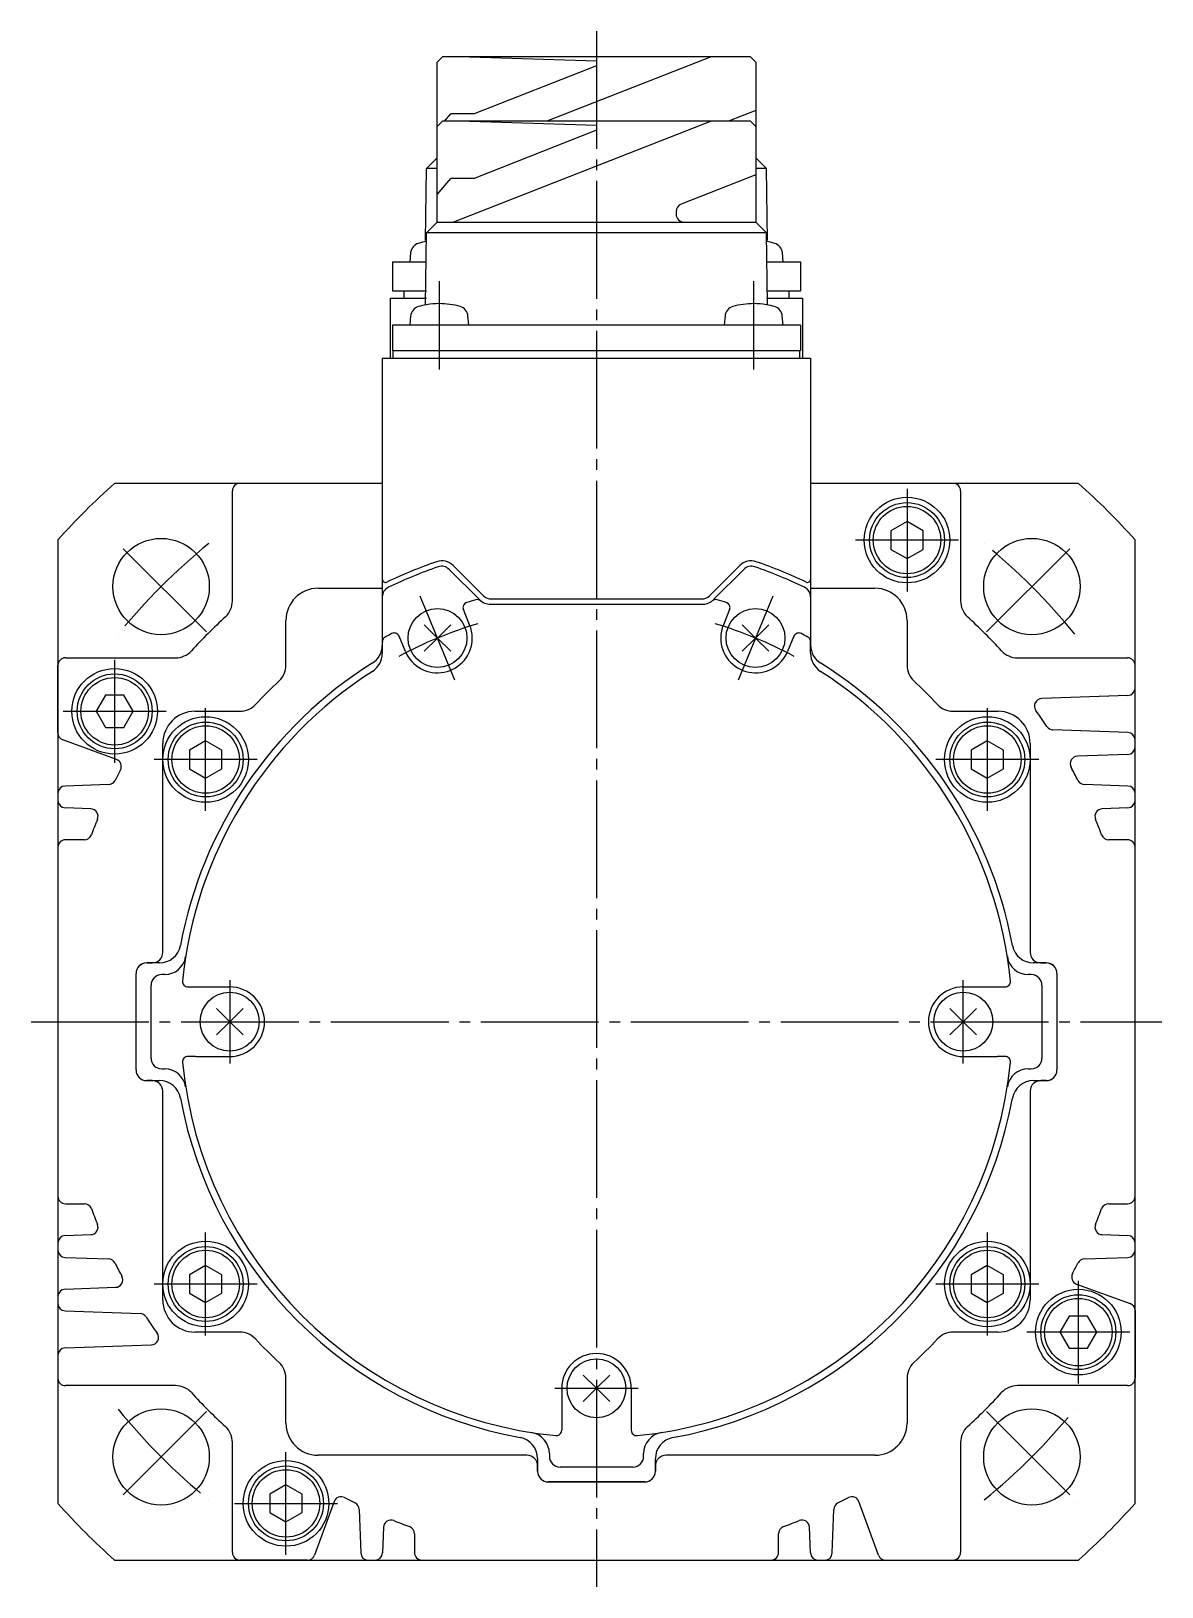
# Model space of a CAD drawing. Extents: x -317 to 315, y -128 to 191.
# Drawn here: x -316.9 to -211.3, y 46.1 to 191.5 of the extents above; entities that cross this region are included whole.
import ezdxf

# ---------------------------------------------------------------- set-up
doc = ezdxf.new("R2010")
doc.units = 0
doc.linetypes.add('DASH_CENTER', pattern=[14, 11, -1, 1, -1])
doc.layers.get('0').update_dxf_attribs({"linetype": 'CONTINUOUS'})

msp = doc.modelspace()

# ---------------------------------------------------------------- linework, layer by layer
at = {"color": 1, "linetype": 'DASH_CENTER'}
for p, q in [((-264.108727910985, 191.4661264802418), (-264.108727910985, 46.11612588211341)), ((-278.7898042147288, 168.1007632237419), (-278.7898042147288, 159.844216984547)), ((-249.4300042147277, 159.844216984547), (-249.4300042147277, 168.1007632237419)), ((-235.108727910985, 148.7161258798782), (-235.108727910985, 139.1161258821134)), ((-230.3087279139652, 143.9161258828585), (-239.9087279080048, 143.9161258828585)), ((-300.5247271447078, 135.3321251128559), (-309.0100085078373, 143.8174064834361)), ((-227.6927286772623, 135.3321251128559), (-219.2074472992315, 143.8174064834361)), ((-277.3323468030343, 130.8359536971749), (-280.5851559781371, 138.6889297235204)), ((-247.632299843833, 138.6889297235204), (-250.8851090189358, 130.8359536971749)), ((-309.108727910985, 132.7161258798782), (-309.108727910985, 123.1161258821134)), ((-313.9087279080048, 127.9161258828585), (-304.3087279139652, 127.9161258828585)), ((-300.6099041691176, 118.6162181879331), (-300.6099041691176, 128.2162181879307)), ((-227.6099042603399, 128.2162181879307), (-227.6099042603399, 118.6162181879331)), ((-295.8099041691156, 123.4162181879351), (-305.4099041691177, 123.4162181879351)), ((-222.8099042603397, 123.4162181879351), (-232.409904260341, 123.4162181879351)), ((-298.358727910985, 102.8056256413169), (-298.358727910985, 95.02547137614368)), ((-229.858727910985, 95.02547137614368), (-229.858727910985, 102.8056256413169)), ((-316.9087279080048, 98.91612588285848), (-211.3087279139652, 98.91612588285848)), ((-300.6099041691176, 69.61621827927996), (-300.6099041691176, 79.21621827928124)), ((-227.6099042603399, 79.21621827928124), (-227.6099042603399, 69.61621827927996)), ((-305.4099041691177, 74.41621827928194), (-295.8099041691156, 74.41621827928194)), ((-232.409904260341, 74.41621827928194), (-222.8099042603397, 74.41621827928194)), ((-219.108727910985, 65.11612588211341), (-219.108727910985, 74.71612587987823)), ((-214.3087279139652, 69.91612588285847), (-223.9087279080048, 69.91612588285847)), ((-268.0005843917541, 64.66612588285847), (-260.2204301265845, 64.66612588285847)), ((-300.5247271447078, 62.50012665286106), (-309.0100085078373, 54.01484527110591)), ((-227.6927286772623, 62.50012665286106), (-219.2074472992315, 54.01484527110591)), ((-293.108727910985, 49.1161258821134), (-293.108727910985, 58.71612587987822)), ((-297.9087279080048, 53.91612588285846), (-288.3087279139652, 53.91612588285846))]:
    msp.add_line(p, q, dxfattribs=at)
at = {"color": 7, "linetype": 'CONTINUOUS'}
for p, q in [((-278.9835779109852, 188.5736934482894), (-278.4835779109851, 189.0736934482894)), ((-249.733577910987, 189.0736934482894), (-278.4835779109851, 189.0736934482894)), ((-249.738727910985, 189.0736934482866), (-278.478727910985, 189.0736934482866)), ((-275.9566243287735, 189.0736934482894), (-264.1085779109852, 188.6878752828815)), ((-253.4018402287774, 189.0736934482894), (-268.7396824200371, 183.0560632237416)), ((-249.233577910987, 188.5736934482894), (-249.733577910987, 189.0736934482894)), ((-278.9835779109852, 179.6336934482878), (-278.9835779109852, 188.5736934482894)), ((-264.1085779109852, 188.2145359647121), (-275.5461009999179, 183.7271521609364)), ((-264.1085779109852, 188.6878752828815), (-264.1085779109852, 188.2145359647121)), ((-249.233577910987, 188.5736934482894), (-249.233577910987, 179.6336934482878)), ((-278.290968658829, 183.0560632237416), (-277.7278581791414, 183.7271521609364)), ((-275.5461009999179, 183.7271521609364), (-277.7278581791414, 183.7271521609364)), ((-249.233577910987, 184.0517130912704), (-251.7713078771127, 183.0560632237416)), ((-278.9835779109852, 182.5560632237443), (-278.4835779109851, 183.0560632237443)), ((-278.9835779109852, 173.6160632237429), (-278.9835779109852, 182.5560632237443)), ((-249.733577910987, 183.0560632237443), (-278.4835779109851, 183.0560632237443)), ((-249.738727910985, 183.0560632237416), (-278.478727910985, 183.0560632237416)), ((-253.4018402287774, 183.0560632237443), (-277.462678944801, 173.6160632237429)), ((-275.9566243287735, 183.0560632237443), (-264.1085779109852, 182.6702450583366)), ((-264.1085779109852, 182.1969057401671), (-275.5461009999179, 177.7095219363914)), ((-264.1085779109852, 182.6702450583366), (-264.1085779109852, 182.1969057401671)), ((-249.233577910987, 182.5560632237443), (-249.733577910987, 183.0560632237443)), ((-249.233577910987, 182.5560632237443), (-249.233577910987, 173.6160632237429)), ((-279.9835779109852, 178.6336934482879), (-278.9835779109852, 179.6336934482878)), ((-249.233577910987, 179.6336934482878), (-248.233577910987, 178.6336934482879)), ((-249.233577910987, 179.6336934482878), (-248.233577910987, 178.6336934482879)), ((-280.0926040366811, 171.9011530551316), (-279.9835779109852, 178.6336934482879)), ((-278.9835779109852, 178.6336934482879), (-279.9835779109852, 178.6336934482879)), ((-278.9835779109852, 176.2130134346756), (-277.7278581791414, 177.7095219363914)), ((-275.5461009999179, 177.7095219363914), (-277.7278581791414, 177.7095219363914)), ((-249.233577910987, 178.0340828667253), (-256.1950036343813, 175.3028456224841)), ((-248.233577910987, 178.6336934482879), (-249.233577910987, 178.6336934482879)), ((-248.1245517852884, 171.9011530551316), (-248.233577910987, 178.6336934482879)), ((-256.6710779109852, 174.6046589009988), (-256.6710779109852, 174.3660632237429)), ((-279.9835779109852, 172.6160632237429), (-278.9835779109852, 173.6160632237429)), ((-278.9835779109852, 173.6160632237429), (-255.9210779109852, 173.6160632237429)), ((-255.9210779109852, 173.6160632237429), (-249.233577910987, 173.6160632237429)), ((-249.233577910987, 173.6160632237429), (-248.233577910987, 172.6160632237429)), ((-249.233577910987, 173.6160632237429), (-248.233577910987, 172.6160632237429)), ((-280.0926040366811, 165.8835228305866), (-279.9835779109852, 172.6160632237429)), ((-248.233577910987, 172.6160632237429), (-279.9835779109852, 172.6160632237429)), ((-248.1245517852884, 165.8835228305866), (-248.233577910987, 172.6160632237429)), ((-281.4646032385479, 170.7633706215621), (-281.5387279109853, 169.9161217386845)), ((-246.6787279109838, 169.9161217386845), (-246.7528525834221, 170.7633706215621)), ((-283.1587279109843, 169.9161264802414), (-283.1587279109843, 167.2161264802418)), ((-283.1587279109843, 169.9161264802414), (-279.9849042147282, 169.9161264802414)), ((-248.2349042147287, 169.9161281698543), (-245.0587279109848, 169.9161285079273)), ((-245.0587279109848, 169.9161264802414), (-245.0587279109848, 167.2161264802418)), ((-283.1587279109843, 167.2161264802418), (-279.9849042147279, 167.2161264802418)), ((-282.108727910985, 167.2161264802418), (-282.108727910985, 166.5161264802429)), ((-282.108727910985, 167.2161264802418), (-282.108727910985, 166.5161264802429)), ((-248.2349042147287, 167.2161264802418), (-245.0587279109848, 167.2161264802418)), ((-246.108727910985, 166.5161264802429), (-246.108727910985, 167.2161264802418)), ((-283.358727910985, 160.916086873482), (-283.358727910985, 166.5161264802429)), ((-283.358727910985, 166.5161264802429), (-279.9849042147282, 166.5161264802429)), ((-248.2349042147287, 166.5161264802429), (-244.858727910985, 166.5161264802429)), ((-244.858727910985, 166.5161264802429), (-244.858727910985, 160.916086873482)), ((-281.4656795422923, 164.853312106617), (-281.5398042147288, 164.0060632237423)), ((-276.0398042147288, 164.0060632237423), (-276.1139288871644, 164.853312106617)), ((-252.1058795422903, 164.853312106617), (-252.1800042147277, 164.0060632237423)), ((-246.6800042147276, 164.0060632237423), (-246.7541288871624, 164.853312106617)), ((-245.0601042147289, 164.0060632237423), (-283.1600042147282, 164.0060632237423)), ((-283.1600042147282, 164.0060632237423), (-283.1600042147282, 161.6160169845457)), ((-245.0601042147289, 164.0060632237423), (-245.0599042147285, 161.6160169845457)), ((-283.1600042147282, 161.6160169845457), (-245.0599042280617, 161.6162169855993)), ((-283.1099042147287, 160.9160879627957), (-283.1099042147287, 161.6160172475397)), ((-245.1099042147287, 160.9160879627957), (-245.1099042147287, 161.6162167231291)), ((-284.1099042147287, 160.916086873482), (-244.1099042147287, 160.916086873482)), ((-284.1099042147287, 160.916086873482), (-244.1100042147317, 160.916086873482)), ((-284.1099042147287, 160.916086873482), (-244.1099042147287, 160.916086873482)), ((-284.1099042147287, 160.916086873482), (-284.1099042147287, 134.1037220840276)), ((-244.1099042147287, 160.916086873482), (-244.1099042147287, 134.1037220840276)), ((-284.1075516090567, 149.2161258798782), (-309.1216149492755, 149.2161258798782)), ((-298.108727910985, 138.2212146115248), (-298.108727910985, 148.5161258806233)), ((-219.0958408610812, 149.2161258798782), (-244.1075516090567, 149.2161258798782)), ((-230.108727910985, 148.5161258806233), (-230.108727910985, 138.2212146115248)), ((-235.108727910985, 145.6481766928677), (-236.608727910985, 144.7821512822752)), ((-233.608727910985, 144.7821512822752), (-235.108727910985, 145.6481766928677)), ((-314.4087279080048, 143.9290129211499), (-314.4087279080048, 53.90323883295463)), ((-236.608727910985, 144.7821512822752), (-236.608727910985, 143.0501004797165)), ((-233.608727910985, 143.0501004797165), (-233.608727910985, 144.7821512822752)), ((-213.8087279139652, 53.9032388333921), (-213.8087279139652, 143.9290129327623)), ((-236.608727910985, 143.0501004797165), (-235.108727910985, 142.1840750728492)), ((-235.108727910985, 142.1840750728492), (-233.608727910985, 143.0501004797165)), ((-277.8700976832341, 141.1764117022016), (-275.0498470873898, 138.3561611063582)), ((-277.4841146214411, 141.5404286403221), (-274.652797433542, 138.7091114524214)), ((-253.5670109959136, 138.7091114524214), (-250.7356938080146, 141.5404286403221)), ((-253.1711674309489, 138.3561611063582), (-250.3509168351046, 141.1764117022016)), ((-290.1099042147278, 139.4162182335562), (-284.1099042147287, 139.4162182335562)), ((-284.1105072591698, 138.601818174698), (-284.1105072591698, 133.3353465906479)), ((-273.9456906523555, 138.416218233609), (-254.2741177771011, 138.416218233609)), ((-244.1099042147287, 139.4162182335562), (-238.1099042147296, 139.4162182335562)), ((-275.956142909923, 136.0061628655337), (-276.5399842422795, 137.415680528383)), ((-273.9891869156098, 137.9168212781382), (-254.2318276027289, 137.9168212781382)), ((-251.6774715796904, 137.415680528383), (-252.261312912047, 136.0061628655337)), ((-293.1099042147278, 132.221623200357), (-293.1099042147278, 136.4162182335562)), ((-278.9587513905849, 134.7624417103472), (-280.1961882576647, 135.9998785774234)), ((-278.9587513905849, 134.7624417103472), (-277.7213145235104, 135.9998785774234)), ((-250.4961412984597, 135.9998785774234), (-249.2587044313852, 134.7624417103472)), ((-248.0212675643054, 135.9998785774234), (-249.2587044313852, 134.7624417103472)), ((-235.1099042147296, 136.4162182335562), (-235.1099042147296, 132.221623200357)), ((-281.9613598712465, 133.5187205551608), (-282.5450701333499, 134.9279217864274)), ((-278.9587513905849, 134.7624417103472), (-280.1961882576647, 133.5250048432691)), ((-278.9587513905849, 134.7624417103472), (-277.7213145235104, 133.5250048432691)), ((-250.4961412984597, 133.5250048432691), (-249.2587044313852, 134.7624417103472)), ((-248.0212675643054, 133.5250048432691), (-249.2587044313852, 134.7624417103472)), ((-245.6723856886201, 134.9279217864274), (-246.2560959507235, 133.5187205551608)), ((-244.1105072591689, 133.3353465906479), (-244.1105072591689, 134.4122896596768)), ((-313.7087279199258, 132.9161258828585), (-303.4138166396513, 132.9161258828585)), ((-224.8036391823187, 132.9161258828585), (-214.5087279169455, 132.9161258828585)), ((-314.4087279080048, 125.9062711600904), (-314.4087279080048, 132.2161258798782)), ((-213.8087279139652, 130.0921080228631), (-213.8087279139652, 132.2161258798782)), ((-309.974753314127, 129.4161258828585), (-310.8407787172688, 127.9161258828585)), ((-308.242702507843, 129.4161258828585), (-309.974753314127, 129.4161258828585)), ((-307.376677104701, 127.9161258828585), (-308.242702507843, 129.4161258828585)), ((-214.4842982678309, 129.3925344426875), (-222.5279973386412, 129.1116422828977)), ((-310.8407787172688, 127.9161258828585), (-309.974753314127, 126.4161258828585)), ((-308.242702507843, 126.4161258828585), (-307.376677104701, 127.9161258828585)), ((-301.6099042147278, 127.9162182335562), (-297.4153091815277, 127.9162182335562)), ((-230.8044992479298, 127.9162182335562), (-226.6099042147295, 127.9162182335562)), ((-308.9467596797839, 123.4281320203785), (-313.9481420158044, 125.2484863218619)), ((-309.974753314127, 126.4161258828585), (-308.242702507843, 126.4161258828585)), ((-300.6099041691176, 125.1482689955032), (-302.1099041691176, 124.2822435917182)), ((-299.1099041691176, 124.2822435917182), (-300.6099041691176, 125.1482689955032)), ((-227.6099042603399, 125.1482689955032), (-229.1099042603399, 124.2822435917182)), ((-226.1099042603399, 124.2822435917182), (-227.6099042603399, 125.1482689955032)), ((-214.4842982678309, 125.9397173230295), (-221.4856472699537, 126.1842098128749)), ((-213.8087279139652, 124.5921080228631), (-213.8087279139652, 125.2401437428538)), ((-304.6099042147278, 105.4162349302164), (-304.6099042147278, 124.9162182335562)), ((-302.1099041691176, 124.2822435917182), (-302.1099041691176, 122.5501927841501)), ((-299.1099041691176, 122.5501927841501), (-299.1099041691176, 124.2822435917182)), ((-229.1099042603399, 124.2822435917182), (-229.1099042603399, 122.5501927841501)), ((-226.1099042603399, 122.5501927841501), (-226.1099042603399, 124.2822435917182)), ((-223.6099042147296, 124.9162182335562), (-223.6099042147296, 105.4162349302164)), ((-214.4842982678309, 123.8925344426875), (-219.1932813762312, 123.7280931328182)), ((-302.1099041691176, 122.5501927841501), (-300.6099041691176, 121.6841673803651)), ((-300.6099041691176, 121.6841673803651), (-299.1099041691176, 122.5501927841501)), ((-229.1099042603399, 122.5501927841501), (-227.6099042603399, 121.6841673803651)), ((-227.6099042603399, 121.6841673803651), (-226.1099042603399, 122.5501927841501)), ((-309.6714861183064, 121.0815540109529), (-313.7331575541382, 120.9397173230295)), ((-214.4842982678309, 120.9397173230295), (-218.5459697036638, 121.0815540109529)), ((-314.4087279080048, 120.2401437428538), (-314.4087279080048, 119.5921080228631)), ((-213.8087279139652, 119.5921080228631), (-213.8087279139652, 120.2401437428538)), ((-311.3349634944096, 118.8087876629774), (-313.7331575541382, 118.8925344426875)), ((-214.4842982678309, 118.8925344426875), (-216.8824923275604, 118.8087876629774)), ((-311.9387394128933, 115.9161258828585), (-313.7087279199258, 115.9161258828585)), ((-214.5087279169455, 115.9161258828585), (-216.2787164090767, 115.9161258828585)), ((-307.1099042147278, 94.41624327847823), (-307.1099042147278, 103.4162432781972)), ((-307.1099042147278, 94.41624327847823), (-307.1099042147278, 103.4162432781972)), ((-307.1099042147287, 94.41494546420056), (-307.1099042147287, 103.4149454642006)), ((-307.1099042147287, 94.41494546420056), (-307.1099042147287, 103.4149454642006)), ((-304.9265674786446, 104.4149454642006), (-306.1099042147278, 104.4149454642006)), ((-306.1098875182077, 104.4162432780581), (-305.6099209112479, 104.4162349303583)), ((-304.4560460459959, 103.3155485087277), (-304.7105072591719, 103.3155485087249)), ((-223.5105072591667, 103.3155485087249), (-223.7649684723427, 103.3155485087277)), ((-222.1099042147287, 104.4149454642006), (-223.293240950811, 104.4149454642006)), ((-222.6098875182095, 104.4162349303583), (-222.1099209112497, 104.4162432780581)), ((-221.1099042147296, 103.4162432781972), (-221.1099042147296, 94.41624327847823)), ((-221.1099042147296, 103.4162432781972), (-221.1099042147296, 94.41624327847823)), ((-221.1099042147296, 103.4149454641997), (-221.1099042147296, 94.4149454642042)), ((-221.1099042147278, 103.4149454642006), (-221.1099042147278, 94.41494546420056)), ((-305.7105072591719, 95.51554850873111), (-305.7105072591719, 102.3155485087249)), ((-302.2767226859058, 102.1655485087298), (-301.5605072591696, 102.1655485087298)), ((-301.5605072591696, 102.1655485087298), (-298.3587279109859, 102.1655485087298)), ((-229.858727910985, 102.1655485087298), (-226.66050725917, 102.1655485087298)), ((-226.66050725917, 102.1655485087298), (-225.9442918324328, 102.1655485087298)), ((-222.5105072591667, 102.3155485087249), (-222.5105072591667, 95.51554850873111)), ((-298.358727910985, 98.91554850872893), (-299.5961647780639, 100.1529853758051)), ((-298.358727910985, 98.91554850872893), (-299.5961647780639, 97.6781116416509)), ((-298.358727910985, 98.91554850872893), (-297.1212910439097, 100.1529853758051)), ((-298.358727910985, 98.91554850872893), (-297.1212910439097, 97.6781116416509)), ((-229.858727910985, 98.91554850872893), (-231.096164778064, 100.1529853758051)), ((-229.858727910985, 98.91554850872893), (-231.096164778064, 97.6781116416509)), ((-229.858727910985, 98.91554850872893), (-228.6212910439097, 100.1529853758051)), ((-229.858727910985, 98.91554850872893), (-228.6212910439097, 97.6781116416509)), ((-304.7105072591719, 94.51554850873111), (-304.4560460460114, 94.51554850873201)), ((-301.560507259165, 95.66554850872892), (-302.2767226859058, 95.66554850872801)), ((-301.560507259165, 95.66554850872892), (-298.3587279109813, 95.66554850872892)), ((-229.8587279109887, 95.66554850872892), (-226.6605072591736, 95.66554850872892)), ((-225.9442918324328, 95.66554850872801), (-226.6605072591736, 95.66554850872892)), ((-223.7649684723281, 94.51554850873201), (-223.5105072591667, 94.51554850873111)), ((-305.6098875182077, 93.416234929798), (-306.1099209112478, 93.4162432786192)), ((-306.1099042147278, 93.41494546420056), (-304.9265674786446, 93.41494546420056)), ((-223.293240950811, 93.41494546420056), (-222.1099042147287, 93.41494546420056)), ((-222.1098875182095, 93.4162432786192), (-222.6099209112497, 93.416234929798)), ((-304.6099042147278, 72.91621823355621), (-304.6099042147278, 92.41623492993898)), ((-223.6099042147296, 92.41623492993898), (-223.6099042147296, 72.91621823355621)), ((-313.7087279199258, 81.91612588285847), (-311.9387394128933, 81.91612588285847)), ((-216.2787164090767, 81.91612588285847), (-214.5087279169455, 81.91612588285847)), ((-313.7331575541382, 78.93971732302947), (-311.3349634944096, 79.02346410273951)), ((-216.8824923275604, 79.02346410273951), (-214.4842982678309, 78.93971732302947)), ((-314.4087279080048, 78.24014374285383), (-314.4087279080048, 77.59210802286309)), ((-213.8087279139652, 77.59210802286309), (-213.8087279139652, 78.24014374285383)), ((-313.7331575541382, 76.89253444268745), (-309.6714861183064, 76.7506977510397)), ((-300.6099041691176, 76.14826908685014), (-302.1099041691176, 75.28224368306695)), ((-299.1099041691176, 75.28224368306695), (-300.6099041691176, 76.14826908685014)), ((-227.6099042603399, 76.14826908685014), (-229.1099042603399, 75.28224368306695)), ((-226.1099042603399, 75.28224368306695), (-227.6099042603399, 76.14826908685014)), ((-218.5459697036638, 76.7506977510397), (-214.4842982678309, 76.89253444268745)), ((-302.1099041691176, 75.28224368306695), (-302.1099041691176, 73.55019287549607)), ((-299.1099041691176, 73.55019287549607), (-299.1099041691176, 75.28224368306695)), ((-229.1099042603399, 75.28224368306695), (-229.1099042603399, 73.55019287549607)), ((-226.1099042603399, 73.55019287549607), (-226.1099042603399, 75.28224368306695)), ((-219.2706961421862, 74.40411974161309), (-214.2693138061657, 72.58376544013063)), ((-314.4087279080048, 73.24014374285383), (-314.4087279080048, 72.59210802286309)), ((-313.7331575541382, 73.93971732302947), (-309.0241744457378, 74.10415863289877)), ((-302.1099041691176, 73.55019287549607), (-300.6099041691176, 72.68416747171197)), ((-300.6099041691176, 72.68416747171197), (-299.1099041691176, 73.55019287549607)), ((-229.1099042603399, 73.55019287549607), (-227.6099042603399, 72.68416747171197)), ((-227.6099042603399, 72.68416747171197), (-226.1099042603399, 73.55019287549607)), ((-313.7331575541382, 71.89253444268745), (-306.7318085520165, 71.6480419528429)), ((-219.974753314127, 71.41612588285847), (-220.8407787172689, 69.91612588285847)), ((-218.242702507843, 71.41612588285847), (-219.974753314127, 71.41612588285847)), ((-217.376677104701, 69.91612588285847), (-218.242702507843, 71.41612588285847)), ((-213.8087279139652, 71.92598060190123), (-213.8087279139652, 65.61612588211341)), ((-297.4153091815277, 69.91621823355621), (-301.6099042147278, 69.91621823355621)), ((-226.6099042147295, 69.91621823355621), (-230.8044992479298, 69.91621823355621)), ((-220.8407787172689, 69.91612588285847), (-219.974753314127, 68.41612588285847)), ((-218.242702507843, 68.41612588285847), (-217.376677104701, 69.91612588285847)), ((-313.7331575541382, 68.43971732302946), (-305.6894584833279, 68.72060948281927)), ((-219.974753314127, 68.41612588285847), (-218.242702507843, 68.41612588285847)), ((-314.4087279080048, 67.74014374285383), (-314.4087279080048, 65.61612588211341)), ((-293.1099042147278, 61.41621823355621), (-293.1099042147278, 65.61081326685911)), ((-264.111643623576, 64.66612588285847), (-265.3490804906549, 65.90356274993286)), ((-264.111643623576, 64.66612588285847), (-262.8742067565016, 65.90356274993286)), ((-235.1099042147296, 65.61081326685911), (-235.1099042147296, 61.41621823355621)), ((-303.4138166396513, 64.91612588285847), (-313.7087279199258, 64.91612588285847)), ((-267.361643623576, 64.66612588285847), (-267.361643623576, 60.74944475192064)), ((-264.111643623576, 64.66612588285847), (-265.3490804906549, 63.42868901577953)), ((-264.111643623576, 64.66612588285847), (-262.8742067565016, 63.42868901577953)), ((-260.861643623576, 64.66612588285847), (-260.861643623576, 60.74922144622854)), ((-214.5087279169455, 64.91612588285847), (-224.8036391823187, 64.91612588285847)), ((-298.108727910985, 49.31612588136835), (-298.108727910985, 59.61103715046687)), ((-230.108727910985, 59.61103715046687), (-230.108727910985, 49.31612588136835)), ((-270.6099042147278, 58.41621823355621), (-290.1099042147278, 58.41621823355621)), ((-268.5116436235729, 58.57018999943415), (-268.5116436235729, 58.31554546456795)), ((-259.7093708947658, 58.31554546456795), (-259.7093708947658, 58.57018999943415)), ((-238.1099042147296, 58.41621823355621), (-257.6099042147296, 58.41621823355621)), ((-269.6110405791358, 58.09849102187257), (-269.6110405791358, 56.91494242004086)), ((-269.6099042147278, 56.91621823355621), (-269.6099042147278, 57.41621823355622)), ((-260.7093708947658, 57.31554546456795), (-267.5116436235729, 57.31554546456795)), ((-258.6110405791358, 56.91494242004086), (-258.6110405791358, 58.09827915612408)), ((-258.6099042147296, 57.41621823355622), (-258.6099042147296, 56.91621823355621)), ((-293.108727910985, 55.64817669286771), (-294.608727910985, 54.78215128227515)), ((-291.608727910985, 54.78215128227515), (-293.108727910985, 55.64817669286771)), ((-264.1098042146494, 55.91621823355621), (-268.6111769840844, 55.91621823355621)), ((-259.6110405791358, 55.91494242004086), (-268.6110405791358, 55.91494242004086)), ((-259.6086314453731, 55.91621823355621), (-264.1100042148071, 55.91621823355621)), ((-294.608727910985, 54.78215128227515), (-294.608727910985, 53.05010047971649)), ((-291.608727910985, 53.05010047971649), (-291.608727910985, 54.78215128227515)), ((-288.6207340596808, 54.07809412151022), (-290.4410883574373, 49.07671178176446)), ((-237.7763674645319, 49.07671178176446), (-239.596721762289, 54.07809412151022)), ((-294.608727910985, 53.05010047971649), (-293.108727910985, 52.18407507284922)), ((-293.108727910985, 52.18407507284922), (-291.608727910985, 53.05010047971649)), ((-286.2741560428038, 53.35336767181292), (-286.1323193548813, 49.29169623225374)), ((-242.0851364670887, 49.29169623225374), (-241.9432997791662, 53.35336767181292)), ((-284.0013896911038, 51.68989029198332), (-284.0851364819899, 49.29169623225374)), ((-281.108727910985, 51.08611438095016), (-281.108727910985, 49.31612588136835)), ((-247.108727910985, 49.31612588136835), (-247.108727910985, 51.08611438095016)), ((-244.1323193548813, 49.29169623225374), (-244.2160661308661, 51.68989029198332)), ((-309.1216149567252, 48.61612588211341), (-219.0958408656814, 48.61612588211341)), ((-291.0988731919422, 48.61612588211341), (-297.4087279080048, 48.61612588211341)), ((-285.4327457635299, 48.61612588211341), (-284.7847100584402, 48.61612588211341)), ((-243.4327457635298, 48.61612588211341), (-242.7847100584402, 48.61612588211341)), ((-237.1186078450026, 48.61612588211341), (-230.8087279139652, 48.61612588211341))]:
    msp.add_line(p, q, dxfattribs=at)
for centre, radius in [((-235.108727910985, 143.9161258828585), 4), ((-235.108727910985, 143.9161258828585), 3.5), ((-235.108727910985, 143.9161258828585), 3.150000005960578), ((-304.7673678188218, 139.5747658018713), 4.5), ((-223.4500879882469, 139.5747658018713), 4.5), ((-278.9587513905849, 134.7624417103472), 2.74999999999974), ((-249.2587044313852, 134.7624417103472), 2.749999999999841), ((-309.108727910985, 127.9161258828585), 4), ((-309.108727910985, 127.9161258828585), 3.5), ((-309.108727910985, 127.9161258828585), 3.150000002235187), ((-300.6099041691176, 123.4162181879351), 4), ((-300.6099041691176, 123.4162181879351), 3.5), ((-300.6099041691176, 123.4162181879351), 3.149999999997931), ((-227.6099042603399, 123.4162181879351), 4), ((-227.6099042603399, 123.4162181879351), 3.5), ((-227.6099042603399, 123.4162181879351), 3.149999999997788), ((-298.358727910985, 98.91554850872893), 2.749999999999861), ((-229.858727910985, 98.91554850872893), 2.750000000000484), ((-300.6099041691176, 74.41621827928194), 4), ((-300.6099041691176, 74.41621827928194), 3.5), ((-300.6099041691176, 74.41621827928194), 3.149999999997931), ((-227.6099042603399, 74.41621827928194), 4), ((-227.6099042603399, 74.41621827928194), 3.5), ((-227.6099042603399, 74.41621827928194), 3.149999999997788), ((-219.108727910985, 69.91612588285847), 4), ((-219.108727910985, 69.91612588285847), 3.5), ((-219.108727910985, 69.91612588285847), 3.149999998509883), ((-264.111643623576, 64.66612588285847), 2.750000000001136), ((-304.7673678188218, 58.25748596012039), 4.5), ((-223.4500879882469, 58.25748596012039), 4.5), ((-293.108727910985, 53.91612588285846), 4), ((-293.108727910985, 53.91612588285846), 3.5), ((-293.108727910985, 53.91612588285846), 3.14999999105919)]:
    msp.add_circle(centre, radius, dxfattribs=at)
for centre, radius, start, end in [((-255.9210779109852, 174.6046589009988), 0.7499999999977395, 111.4220025026778, 180), ((-255.9210779109852, 174.3660632237429), 0.7500000000000285, 180, 270), ((-280.468408540455, 170.6762148788149), 0.9999999999999827, 106.2570278966589, 175.0000000000319), ((-278.7887279109853, 164.9161217386845), 6.999999999999473, 99.83912348633766, 106.2570278965984), ((-249.4287279109838, 164.9161217386845), 6.999999999999133, 73.7429721034094, 80.18041975155975), ((-247.7490472815151, 170.6762148788149), 1.000000000001187, 4.99999999996768, 73.74297210334116), ((-280.4694848442021, 164.7661563638753), 0.9999999999966108, 106.2570278963861, 175.0000000003317), ((-278.7898042147288, 159.0060632237423), 6.999999999999872, 99.8301824294784, 106.2570278965817), ((-278.7898042147288, 159.0060632237423), 7, 90, 99.8301824294784), ((-278.7898042147288, 159.0060632237423), 6.999999999999289, 73.74297210342505, 90), ((-277.1101235852555, 164.7661563638753), 0.9999999999988695, 4.99999999966382, 73.74297210366079), ((-251.1096848441992, 164.7661563638753), 0.9999999999968736, 106.2570278964377, 175.0000000003361), ((-249.4300042147277, 159.0060632237423), 7, 90, 106.257027896575), ((-249.4300042147277, 159.0060632237423), 6.999999999999872, 80.16981757052162, 90), ((-249.4300042147277, 159.0060632237423), 6.999999999999535, 73.74297210341811, 80.16981757052162), ((-247.7503235852535, 164.7661563638753), 0.9999999999988411, 4.999999999663959, 73.74297210366079), ((-264.1087278615564, 98.91612593228712), 67.49999999810996, 131.8249926615495, 138.1750074595417), ((-297.4087279080048, 148.5161258806233), 0.6999999992549136, 90, 180), ((-230.8087279139652, 148.5161258806233), 0.7000000029802039, 0, 90), ((-264.1087279604175, 98.91612593229095), 67.49999999811028, 41.82499254045366, 48.17500733844529), ((-264.1099042147287, 98.91494546420056), 45.50000000000102, 109.1513854602702, 115.4758742946164), ((-264.1105072591698, 98.91554850872893), 45.00000000000053, 109.1952632866983, 115.583001977397), ((-278.5447747932211, 140.4797684685422), 1.500000000000253, 45, 109.1513854602713), ((-278.5772044644207, 140.469304921015), 1.000000000000027, 45.00000000000114, 109.1952632867106), ((-249.6750336362346, 140.4797684685422), 1.499999999999926, 70.84861453975839, 135), ((-249.6438100539179, 140.469304921015), 1.000000000000302, 70.80473671329099, 135.0000000000057), ((-264.1105072591698, 98.91554850872893), 45.00000000000238, 64.41699802260177, 70.80473671330041), ((-264.1099042147287, 98.91494546420056), 45.50000000000181, 64.52412570538154, 70.84861453972877), ((-283.8099042147285, 140.2616502905853), 0.3000000000002387, 180, 295.4758742946242), ((-244.409904214728, 140.2616502905853), 0.3000000000005233, 244.5241257055228, 0), ((-300.108727910985, 138.2212146115248), 2.00000000362173, 312.4869402465012, 0), ((-290.1099042147278, 136.4162182335562), 3, 90, 180), ((-283.1105072591698, 138.601818174698), 1.000000000001641, 115.5830019773394, 180), ((-276.078044476024, 137.6070222445656), 0.4999999999999785, 107.189841819927, 202.5000000000057), ((-264.1087279122628, 98.91612588449648), 41.00000000184099, 105.9517785687251, 107.1898418199263), ((-275.2392715754066, 137.8566060807111), 0.5000000000025685, 51.27042809436917, 105.9517785685466), ((-273.9891869156098, 139.4168212781382), 1.500000000000253, 225, 270), ((-273.9456906523555, 139.416218233609), 1.000000000000772, 225.0000000000391, 270), ((-254.2741177771011, 139.416218233609), 1, 270, 314.9999999999977), ((-254.2318276027289, 139.4168212781382), 1.5, 270, 308.7295719057386), ((-252.980536854049, 137.8566060807111), 0.5000000000025479, 74.04822143135951, 128.7295719056986), ((-264.1110805171919, 98.91612588449648), 41.00000000184141, 72.72643472054057, 74.04822143127491), ((-252.1394113459461, 137.6070222445656), 0.5000000000000538, 337.4999999999967, 72.8101581800668), ((-245.1105072591698, 138.601818174698), 1, 0, 64.41699802260774), ((-238.1099042147296, 136.4162182335562), 3, 0, 90), ((-228.108727910985, 138.2212146115248), 2, 180, 227.513059753497), ((-264.1087278906959, 98.91612590314757), 51.29999999482311, 132.4869403267816, 137.5130597403185), ((-264.1087279312737, 98.91612590314712), 51.29999999482308, 42.48694025968224, 47.51305967321922), ((-264.108727910985, 98.91612588285848), 41.00000000385271, 117.8153912416181, 118.7831299942792), ((-283.0070098996056, 134.7365800702448), 0.5000000000000538, 22.50000000000328, 117.8153912416158), ((-278.9587513905849, 134.7624417103472), 3.25, 0, 22.49999999999887), ((-249.2587044313852, 134.7624417103472), 3.250000000000087, 157.5000000000013, 180), ((-245.2104459223644, 134.7365800702448), 0.500000000000076, 62.18460875838419, 157.4999999999967), ((-264.1110805184697, 98.91612588285848), 41.00000000385261, 61.2168700057209, 62.27153256381337), ((-286.1099042147287, 134.1037220840276), 2.000000000001195, 302.0135956670714, 0), ((-283.6093011702858, 134.4122896596768), 0.5000000000000087, 118.7831299943901, 180), ((-278.9587513905849, 134.7624417103472), 3.249999999999964, 202.4999999999974, 0), ((-249.2587044313852, 134.7624417103472), 3.25, 180, 337.5000000000026), ((-244.6105072591689, 134.4122896596768), 0.5, 0, 61.21687000562131), ((-242.1099042147287, 134.1037220840276), 2, 180, 237.9864043329298), ((-313.7087279199258, 132.2161258798782), 0.7000000029802891, 90, 180), ((-303.4138166396513, 134.9161258828585), 2, 270, 317.5130596747965), ((-264.1099042147287, 98.91494546420056), 39.49999999999983, 122.0135956670436, 169.5881309835274), ((-286.1105072591698, 133.3353465906479), 1.999999999999188, 302.5853725371471, 0), ((-242.1105072591689, 133.3353465906479), 2, 180, 237.4146274628529), ((-264.1099042147287, 98.91494546420056), 39.50000000000052, 10.4118690164724, 57.98640433295635), ((-224.8036391823187, 134.9161258828585), 2.000000006137949, 222.4869403252035, 270), ((-214.5087279169455, 132.2161258798782), 0.7000000029802891, 0, 90), ((-264.1105072591698, 98.91554850872893), 38.8500000000017, 122.5853725371035, 174.3884470555939), ((-295.1099042147278, 132.221623200357), 2.000000000029254, 312.946775590006, 0), ((-264.1105072591698, 98.91554850872893), 38.85000000000088, 5.611552944405829, 57.4146274628954), ((-233.1099042147296, 132.221623200357), 2, 180, 227.0532244100101), ((-264.1099042147278, 98.9162182335562), 43.49999999999929, 132.9467755900001, 137.0532244099956), ((-264.1099042147295, 98.9162182335562), 43.50000000000103, 42.94677559000439, 47.05322440999916), ((-214.5087279169455, 130.0921080228631), 0.7000000013111309, 272.0000001127859, 0), ((-301.6099042147278, 124.9162182335562), 3, 90, 180), ((-297.4153091815277, 129.9162182335562), 2.000000000000014, 270, 317.0532244100708), ((-230.8044992479298, 129.9162182335562), 2.000000000026814, 222.9467755899309, 270), ((-226.6099042147295, 124.9162182335562), 3, 0, 90), ((-222.5035676895275, 128.4120687027229), 0.7000000013102755, 92.00000011271383, 215.3347011529894), ((-264.1087279171552, 98.9161258919051), 50.29999999604701, 33.25631784943278, 35.33470174001623), ((-221.4612176357403, 126.8837833930497), 0.6999999971365093, 213.2563183031997, 268.0000011061501), ((-313.7087279199258, 125.9062711600904), 0.6999999880789574, 180, 250.0000004451972), ((-214.5087279169455, 125.2401437428538), 0.7000000029802891, 0, 87.99999988721433), ((-219.1688517271175, 123.0285195526425), 0.7000000013111844, 92.00000011271128, 208.2156866473817), ((-214.5087279169455, 124.5921080228631), 0.7000000013111168, 272.0000001127859, 0), ((-264.1087279448528, 98.91612581713377), 50.30000000124551, 152.1129644273619, 153.3631952438886), ((-309.1861737756624, 122.7703471895997), 0.6999999979327884, 332.1129647907635, 70.0000002366449), ((-264.1087279403525, 98.91612593945072), 50.30000000293075, 26.63680459927638, 28.21568651687717), ((-313.7087279199258, 120.2401437428538), 0.7000000007911354, 91.99999889376369, 180), ((-309.6959157674208, 121.7811275911276), 0.700000001310214, 272.0000001127699, 333.3631948884858), ((-218.5215400545492, 121.7811275911276), 0.6999999957626056, 206.6368051115173, 267.9999998872138), ((-214.5087279169455, 120.2401437428538), 0.7000000029802891, 0, 87.99999988721433), ((-313.7087279199258, 119.5921080228631), 0.6999999880789574, 180, 268.000001106236), ((-214.5087279169455, 119.5921080228631), 0.7000000013111168, 272.0000001127859, 0), ((-311.3593931435242, 118.1092140828018), 0.7000000008406789, 337.8931484077758, 87.99999988721407), ((-264.1087279550299, 98.91612576934594), 50.29999999683863, 157.8931479306283, 159.692475091967), ((-216.8580626784458, 118.1092140828018), 0.7000000013111168, 92.00000011278595, 202.1068515922513), ((-264.1087278669485, 98.9161257693678), 50.29999999683916, 20.30752490800628, 22.10685206934464), ((-311.9387394128933, 116.6161258821134), 0.6999999992548993, 270, 339.6924748425145), ((-216.2787164090767, 116.6161258821134), 0.700000003664213, 200.3075251574887, 270), ((-313.7087279199258, 115.2161258798782), 0.7000000029802891, 90, 180), ((-214.5087279169455, 115.2161258798782), 0.7000000029802891, 0, 90), ((-305.6099042147278, 105.4162349302164), 0.9999999999974916, 269.9990433598653, 0), ((-304.9265674786446, 106.4149454642006), 2, 270, 349.5881309835722), ((-304.4560460460041, 105.3155485087277), 2, 270.0000000002345, 350.9862930499572), ((-223.7649684723336, 105.3155485087277), 2.000000000001508, 189.0137069500387, 269.9999999997394), ((-223.293240950811, 106.4149454642006), 2.000000000000075, 190.4118690164223, 270), ((-222.6099042147296, 105.4162349302164), 1, 180, 270.0009566401347), ((-306.1099042147278, 103.4162432781972), 1.00000000000029, 89.99904335986533, 180), ((-306.1099042147287, 103.4149454642006), 1, 89.99999999994789, 180), ((-306.1099042147287, 103.4149454642006), 1, 89.99999999994789, 180), ((-304.7105072591719, 102.3155485087249), 1, 90, 180), ((-223.5105072591667, 102.3155485087249), 1, 0, 90), ((-222.1099042147296, 103.4162432781972), 1, 0, 90.00095664013469), ((-222.1099042147296, 103.4149454641997), 1, 0, 89.99999999994789), ((-222.1099042147278, 103.4149454642006), 1, 0, 90.0000000000505), ((-302.2767226859058, 102.6655485087298), 0.4999999999986303, 174.3884470555249, 270), ((-298.358727910985, 98.91554850872893), 3.25, 270.0000000000651, 90.00000000001604), ((-229.858727910985, 98.91554850872893), 3.250000000000866, 90, 269.9999999999349), ((-225.9442918324328, 102.6655485087298), 0.5, 270, 5.611552944465199), ((-304.7105072591719, 95.51554850873111), 1, 180, 270), ((-304.4560460460041, 92.51554850873201), 2.000000000000313, 9.01370694998934, 90.00000000021005), ((-302.2767226859058, 95.165548508728), 0.5, 90, 185.611552944445), ((-264.1105072591698, 98.91554850872893), 38.85000000000075, 185.6115529444058, 264.3867411232936), ((-264.1105072591698, 98.91554850872893), 38.84999999999919, 275.6098470170922, 354.3884470555942), ((-225.9442918324328, 95.165548508728), 0.4999999999994988, 354.3884470555445, 90), ((-223.7649684723336, 92.51554850873201), 2, 89.99999999984202, 170.9862930500148), ((-223.5105072591667, 95.51554850873111), 1, 270, 0), ((-306.1099042147278, 94.41624327847823), 1, 180, 269.9990433598653), ((-306.1099042147287, 94.41494546420056), 1, 180, 270.0000000000521), ((-306.1099042147287, 94.41494546420056), 1, 180, 270.0000000000521), ((-305.6099042147278, 92.41623492993898), 1, 0, 89.99904335986533), ((-304.9265674786446, 91.41494546420056), 1.999999999999366, 10.41186901647823, 90), ((-223.293240950811, 91.41494546420056), 2, 90, 169.5881309835272), ((-222.6099042147296, 92.41623492993898), 0.999999999998415, 90.00095664013469, 180), ((-222.1099042147296, 94.4149454642042), 1.000000000003637, 270.0000000000521, 0), ((-222.1099042147278, 94.41494546420056), 1, 269.9999999999495, 0), ((-222.1099042147296, 94.41624327847823), 0.999999999998415, 270.0009566401347, 0), ((-264.1099042147287, 98.91494546420056), 39.49999999999942, 190.41186901647, 259.5865358249382), ((-264.1099042147287, 98.91494546420056), 39.49999999999963, 280.3700645919614, 349.5881309835302), ((-313.7087279199258, 82.6161258821134), 0.6999999880789574, 180, 270), ((-311.9387394128933, 81.21612587987823), 0.70000000366465, 20.30752515755855, 90), ((-264.1087279537699, 98.91612599312352), 50.29999999818592, 200.3075249080443, 202.1068520693358), ((-264.1087278682086, 98.91612599310169), 50.29999999818638, 337.8931479306913, 339.6924750919824), ((-216.2787164090767, 81.21612587987823), 0.7000000029802323, 90, 159.6924748424382), ((-214.5087279169455, 82.6161258821134), 0.699999999254942, 270, 0), ((-311.3593931435242, 79.72303768291513), 0.7000000013111592, 272.0000001127858, 22.10685130971943), ((-216.8580626784458, 79.72303768291513), 0.6999999994378947, 157.8931486902534, 267.9999998872142), ((-313.7087279199258, 78.24014374285383), 0.7000000007910787, 91.99999889376384, 180), ((-214.5087279169455, 78.24014374285383), 0.7000000029802891, 0, 87.99999988721419), ((-313.7087279199258, 77.59210802286309), 0.6999999880789574, 180, 268.0000011062362), ((-214.5087279169455, 77.59210802286309), 0.7000000013111592, 272.0000001127858, 0), ((-309.6959157674208, 76.05112417086407), 0.699999995763096, 26.63680511158179, 87.99999988723278), ((-264.1087278801007, 98.91612582334328), 50.30000000464576, 206.6368045993178, 208.2156865168662), ((-264.108727842061, 98.9161260166143), 50.30000000208038, 332.1129643401907, 333.3631951529254), ((-218.5215400545492, 76.05112417086407), 0.7000000013111582, 92.00000011278351, 153.363194888415), ((-309.0486040948523, 74.80373221307441), 0.7000000013111592, 272.0000001127858, 28.21568637866068), ((-219.0312820463076, 75.06190457239194), 0.6999999996753381, 152.1129645212555, 250.0000002366461), ((-313.7087279199258, 73.24014374285383), 0.7000000007910787, 91.99999889376384, 180), ((-301.6099042147278, 72.91621823355621), 3, 180, 270), ((-226.6099042147295, 72.91621823355621), 3, 270, 0), ((-313.7087279199258, 72.59210802286309), 0.6999999880789574, 180, 268.0000011062362), ((-306.7562382011309, 70.94846837266726), 0.7000000075543559, 33.25631737936653, 87.99999988723278), ((-264.1087279365477, 98.9161259203383), 50.29999999706847, 213.2563179171212, 215.3347018041561), ((-214.5087279169455, 71.92598060190123), 0.7000000029802891, 0, 69.99999929909976), ((-305.7138881324426, 69.42018306299491), 0.7000000013111632, 272.0000001127951, 35.33470115293381), ((-297.4153091815277, 67.91621823355621), 2.000000000050848, 42.94677559124784, 90), ((-230.8044992479298, 67.91621823355621), 2, 90, 137.053224408735), ((-313.7087279199258, 67.74014374285383), 0.7000000007910787, 91.99999889376384, 180), ((-264.1099042147278, 98.9162182335562), 43.49999999997703, 222.9467755899438, 227.0532244098681), ((-264.1099042147295, 98.9162182335562), 43.49999999997311, 312.9467755901319, 317.0532244100569), ((-295.1099042147278, 65.61081326685911), 2, 0, 47.053224410836), ((-264.111643623576, 64.66612588285847), 3.25, 0, 180), ((-233.1099042147296, 65.61081326685911), 1.999999999979551, 132.9467755891634, 180), ((-313.7087279199258, 65.61612588211341), 0.6999999880789574, 180, 270), ((-214.5087279169455, 65.61612588211341), 0.699999999254942, 270, 0), ((-303.4138166396513, 62.91612588285847), 2.000000003621801, 42.48694024650345, 90), ((-264.1087278888332, 98.91612586070671), 51.29999999745474, 222.4869402598105, 227.5130596730894), ((-264.1087279331363, 98.91612586070718), 51.29999999745471, 312.4869403269098, 317.5130597401887), ((-224.8036391823187, 62.91612588285847), 1.999999999999993, 90, 137.5130597534965), ((-300.108727910985, 59.61103715046687), 2, 0, 47.51305975349879), ((-290.1099042147278, 61.41621823355621), 3, 180, 270), ((-238.1099042147296, 61.41621823355621), 3, 270, 0), ((-228.108727910985, 59.61103715046687), 2.000000003621786, 132.486940246503, 180), ((-271.6110405791376, 58.09849102187257), 2.000000000001761, 0, 79.58653582490771), ((-270.5116436235729, 58.57018999942506), 2, 2.6035e-10, 80.98467926491207), ((-267.861643623576, 60.74944475192064), 0.5000000000007478, 264.3867411232205, 0), ((-260.361643623576, 60.74922144622854), 0.5, 180, 275.609847017004), ((-257.7093708947658, 58.57018999942506), 1.99999999999993, 99.01532073510884, 179.9999999997397), ((-256.6110405791358, 58.09827915612408), 2.000000000000837, 101.2054975416926, 180), ((-270.6099042147278, 57.41621823355622), 1, 0, 90), ((-267.5116436235729, 58.31554546456795), 1, 180, 270), ((-260.7093708947658, 58.31554546456795), 1, 270, 0), ((-257.6099042147296, 57.41621823355622), 1, 90, 180), ((-268.6111769840844, 56.91621823355621), 1, 179.9999999998958, 270), ((-268.6110405791358, 56.91494242004086), 1, 180, 270), ((-268.6099042147278, 56.91621823355621), 1, 180, 270), ((-259.6110405791358, 56.91494242004086), 1, 270, 0), ((-259.6099042147296, 56.91621823355621), 1, 270, 0), ((-259.6086314453731, 56.91621823355621), 1, 270, 1.0422e-10), ((-264.108727910985, 98.91612588285848), 67.50000000169041, 221.824992606771, 228.1750073976947), ((-287.9629492251768, 53.83868002190633), 0.7000000049026767, 62.11296371272958, 160.0000000544027), ((-264.1087275011051, 98.91612567164854), 50.29999999869182, 242.1129639918977, 243.3631947991149), ((-286.9737296192532, 53.3289380226974), 0.6999999975872612, 2.00000012350434, 63.36319529781997), ((-241.2437262027159, 53.3289380226974), 0.6999999974223645, 116.6368047022528, 177.9999998764982), ((-264.1087283208633, 98.9161256716493), 50.29999999869178, 296.636805200883, 297.8870360081003), ((-240.2545065967931, 53.83868002190633), 0.6999999997091708, 19.99999994559412, 117.8870362872704), ((-264.1087279128476, 98.91612588099579), 67.50000000183631, 311.8249926045385, 318.1750073954616), ((-283.3018161146537, 51.66546064286871), 0.7000000056932744, 67.89314823998639, 177.9999998765722), ((-244.9156397073164, 51.66546064286871), 0.6999999975880816, 2.0000001234275, 112.1068517599446), ((-264.1087276427069, 98.91612577876153), 50.30000000289746, 247.8931477431525, 249.692474888448), ((-281.8087279139652, 51.08611438095016), 0.7000000029801754, 0, 69.69247559458857), ((-246.4087279080048, 51.08611438095016), 0.7000000014634339, 110.3075255492793, 180), ((-264.1087280257217, 98.91612583833843), 50.30000000031179, 290.3075249080558, 292.1068520692708), ((-297.4087279080048, 49.31612588136835), 0.7000000029802323, 180, 270), ((-291.0988731919422, 49.31612588136835), 0.699999999254942, 270, 340.000000054425), ((-285.4327457635299, 49.31612588136835), 0.7000000124802221, 182.0000000808612, 270), ((-284.7847100584402, 49.31612588136835), 0.699999999254942, 270, 357.9999998765726), ((-280.4087279080048, 49.31612588136835), 0.7000000029802323, 180, 270), ((-247.8087279139652, 49.31612588136835), 0.699999999254942, 270, 0), ((-243.4327457635298, 49.31612588136835), 0.7000000124802221, 182.0000000808612, 270), ((-242.7847100584402, 49.31612588136835), 0.699999999254942, 270, 357.9999998765725), ((-237.1185826300278, 49.31612588136835), 0.6999999997090907, 199.9999999455965, 270), ((-230.8087279139652, 49.31612588136835), 0.699999999254942, 270, 0)]:
    msp.add_arc(centre, radius, start, end, dxfattribs=at)
at = {"color": 1, "linetype": 'DASH_CENTER'}
for centre, radius, start, end in [((-264.1087279306251, 98.91612586321838), 57.49999999858729, 129.018594160338, 140.9814057892841), ((-264.1087278913449, 98.91612586321838), 57.49999999858729, 39.01859421071589, 50.98140583966199), ((-264.1099042147278, 98.9162182335562), 38.79999999999999, 106.5838783077828, 118.418467813839), ((-264.1075516072422, 98.9162182335562), 38.80000000000002, 61.58153218616096, 73.41612169221732), ((-264.1087279152171, 98.91612588709054), 57.50000000789397, 219.0185941977734, 230.9814058274154), ((-264.108727906753, 98.91612588709054), 57.50000000789397, 309.0185941725846, 320.9814058022266)]:
    msp.add_arc(centre, radius, start, end, dxfattribs=at)

doc.saveas('drawing.dxf')
